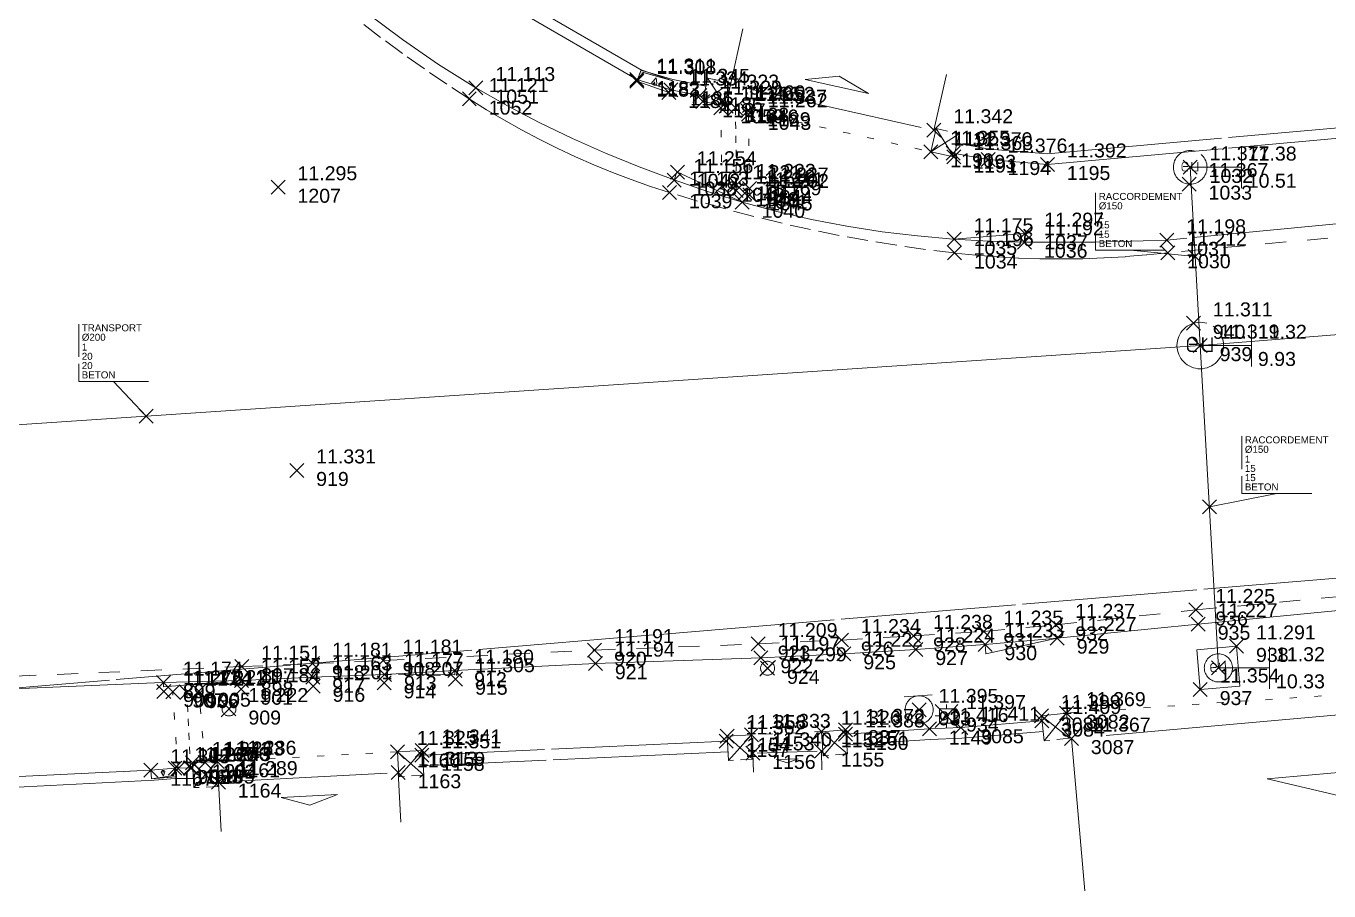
# Model space of a CAD drawing. Header units: metres. Extents: x 1224602 to 1224842, y 7187490 to 7187733.
# Drawn here: x 1224721.75 to 1224740.38, y 7187592.01 to 7187604.37 of the extents above; entities that cross this region are included whole.
import ezdxf
from ezdxf.enums import TextEntityAlignment as Align

# ---------------------------------------------------------------- set-up
doc = ezdxf.new("R2010")
doc.units = ezdxf.units.M
doc.header["$PDMODE"] = 3
doc.header["$PDSIZE"] = 0.1
for name, pattern in [('LL_0822', [2.5, 2.5, 0]), ('LL_0824', [0.35, 0.1, -0.25]), ('LL_0827', [0.2, 0.1, -0.1]), ('LL_0829', [0.6, 0.3, -0.3]), ('SL_1146', [2.5, 2.5, 0]), ('Socle_Continu', [2.5, 2.5, 0]), ('YL_2901', [2.5, 2.5, 0])]:
    doc.linetypes.add(name, pattern=pattern)
for name, color, linetype, lineweight in [('CLOTU_SCS', 212, 'Socle_Continu', 13), ('EAUPO_SCS', 140, 'Socle_Continu', 13), ('ELECT_SCS', 1, 'Socle_Continu', 13), ('GAZFL_SCS', 40, 'Socle_Continu', 13), ('SIGNV_SCS', 20, 'Socle_Continu', 13), ('SIGTA_SCI', 7, 'Socle_Continu', 13), ('SIGTM_SCI', 1, 'Socle_Continu', 13), ('SIGTO_SCI', 255, 'Socle_Continu', 13), ('VOIRI_SCS', 7, 'Socle_Continu', 13)]:
    doc.layers.add(name, color=color, linetype=linetype, lineweight=lineweight)
for name, color, linetype, lineweight, true_color in [('EAUUS_PSI', 7, 'Socle_Continu', 13, 0x7f3f00), ('EAUUS_SCI', 7, 'Socle_Continu', 13, 0x7f3f00), ('EAUUS_SCS', 7, 'Socle_Continu', 13, 0x7f3f00), ('EAUUS_SCT', 7, 'Socle_Continu', 13, 0x7f3f00), ('SIGTS_PSS', 7, 'Socle_Continu', 13, 0x9966cc)]:
    doc.layers.add(name, color=color, linetype=linetype, lineweight=lineweight, true_color=true_color)
doc.styles.add('Reseaux', font='arial.ttf')
doc.styles.get("Standard").update_dxf_attribs({"font": 'arial.ttf'})
doc.linetypes.add('CL_0181', pattern='A,3,-0.15,0.4,-0.381,["eu",Standard,S=0.254,R=0,X=-0.2,Y=-0.1],-0.381,0.4,-0.15', length=4.862)

# ---------------------------------------------------------------- blocks, each defined once
blk = doc.blocks.new('YP_1521')
at = {"layer": 'SIGTO_SCI', "color": 7, "linetype": 'Socle_Continu'}
blk.add_point((0, 0), dxfattribs=at)
at = {"layer": 'SIGTA_SCI', "linetype": 'Socle_Continu'}
blk.add_attdef('ALT', (0.278, 0.099), '', height=0.2, dxfattribs=at)
at = {"layer": 'SIGTA_SCI', "linetype": 'Socle_Continu', "flags": 9}
blk.add_attdef('CALQUE_ALT', (1.69, -1.18), '', height=0.2, dxfattribs=at)
at = {"layer": 'SIGTM_SCI', "linetype": 'Socle_Continu'}
blk.add_attdef('MAT', (0.278, -0.223), '', height=0.2, dxfattribs=at)
at = {"layer": 'SIGTM_SCI', "linetype": 'Socle_Continu', "flags": 9}
blk.add_attdef('CALQUE_MAT', (1.69, -1.501), '', height=0.2, dxfattribs=at)
at = {"layer": 'SIGTO_SCI', "linetype": 'Socle_Continu', "flags": 9}
for tag, p in [('ID', (1.69, 0.105)), ('NATURE', (1.69, -0.216)), ('FAMILLE', (1.69, -0.538)), ('CALQUE', (1.69, -0.859)), ('PCRS', (1.69, -1.823))]:
    blk.add_attdef(tag, p, '', height=0.2, dxfattribs=at)
blk = doc.blocks.new('LP_0842')
at = {"layer": 'VOIRI_SCS', "linetype": 'Socle_Continu', "flags": 128}
blk.add_lwpolyline([(1, 0), (1, 0.5), (0, 0)], dxfattribs=at)
at = {"layer": 'VOIRI_SCS', "linetype": 'Socle_Continu', "flags": 9}
for tag, p in [('ID', (1.488, 0.614)), ('NATURE', (1.488, 0.292)), ('FAMILLE', (1.488, -0.029)), ('CALQUE', (1.488, -0.35)), ('PCRS', (1.488, -0.672))]:
    blk.add_attdef(tag, p, '', height=0.2, dxfattribs=at)
blk = doc.blocks.new('AP_0001')
at = {"layer": 'EAUPO_SCS', "linetype": 'Socle_Continu'}
blk.add_line((0.113, 0.113), (-0.113, -0.113), dxfattribs=at)
blk.add_circle((0, 0), 0.1, dxfattribs=at)
at = {"layer": 'EAUPO_SCS', "linetype": 'Socle_Continu', "flags": 9}
for tag, p in [('ID', (0.809, 0.507)), ('NATURE', (0.809, 0.186)), ('FAMILLE', (0.809, -0.135)), ('CALQUE', (0.809, -0.456)), ('PCRS', (0.809, -0.778))]:
    blk.add_attdef(tag, p, '', height=0.2, dxfattribs=at)
blk = doc.blocks.new('LP_0841')
at = {"layer": 'VOIRI_SCS', "linetype": 'Socle_Continu', "flags": 128}
blk.add_lwpolyline([(0, 0), (0, 0.5), (1, 0)], dxfattribs=at)
at = {"layer": 'VOIRI_SCS', "linetype": 'Socle_Continu', "flags": 9}
for tag, p in [('ID', (1.428, 0.548)), ('NATURE', (1.428, 0.227)), ('FAMILLE', (1.428, -0.095)), ('CALQUE', (1.428, -0.416)), ('PCRS', (1.428, -0.737))]:
    blk.add_attdef(tag, p, '', height=0.2, dxfattribs=at)
blk = doc.blocks.new('HP_0569')
at = {"layer": 'SIGNV_SCS', "linetype": 'Socle_Continu'}
blk.add_line((-0.2, -0.2), (0.2, -0.2), dxfattribs=at)
blk.add_circle((0, 0), 0.2, dxfattribs=at)
at = {"layer": 'SIGNV_SCS', "linetype": 'Socle_Continu', "flags": 9}
for tag, p in [('ID', (0.713, 0.595)), ('NATURE', (0.713, 0.273)), ('FAMILLE', (0.713, -0.048)), ('CALQUE', (0.713, -0.369)), ('PCRS', (0.713, -0.69))]:
    blk.add_attdef(tag, p, '', height=0.2, dxfattribs=at)
blk = doc.blocks.new('FP_0404')
at = {"layer": 'ELECT_SCS', "linetype": 'Socle_Continu'}
h = blk.add_hatch(color=91, dxfattribs=at)
edge = h.paths.add_edge_path()
edge.add_ellipse((0.264, 0.162), major_axis=(-0.0287, 0.0287), ratio=1, start_angle=-135, end_angle=45, ccw=False)
edge.add_ellipse((0.264, 0.162), major_axis=(-0.0287, 0.0287), ratio=1, start_angle=45, end_angle=225, ccw=False)
h = blk.add_hatch(color=91, dxfattribs=at)
edge = h.paths.add_edge_path()
edge.add_ellipse((0.264, -0.163), major_axis=(-0.0287, 0.0287), ratio=1, start_angle=-135, end_angle=45, ccw=False)
edge.add_ellipse((0.264, -0.163), major_axis=(-0.0287, 0.0287), ratio=1, start_angle=45, end_angle=225, ccw=False)
at = {"layer": 'ELECT_SCS', "color": 193, "linetype": 'Socle_Continu'}
for p, q in [((-0.325, 0.325), (-0.203, 0.203)), ((0, 0.203), (0, 0.325)), ((0.203, 0.203), (0.325, 0.325)), ((-0.203, 0), (-0.325, 0)), ((-0.203, -0.203), (-0.325, -0.325)), ((0, -0.203), (0, -0.325)), ((0.203, 0), (0.325, 0)), ((0.325, -0.325), (0.203, -0.203))]:
    blk.add_line(p, q, dxfattribs=at)
at = {"layer": 'ELECT_SCS', "color": 91, "linetype": 'Socle_Continu', "flags": 128}
blk.add_lwpolyline([(-0.203, -0.203), (0.203, -0.203), (0.203, 0.203), (-0.203, 0.203)], close=True, dxfattribs=at)
at = {"layer": 'ELECT_SCS', "linetype": 'Socle_Continu', "flags": 128}
blk.add_lwpolyline([(-0.119, -0.115), (-0.014, 0.066), (0.015, 0.019), (0.115, 0.117), (0.012, -0.071), (-0.016, -0.017), (-0.119, -0.115)], dxfattribs=at)
at = {"layer": 'ELECT_SCS', "color": 91, "linetype": 'Socle_Continu'}
for points in [[(0.305, 0.162, 0.098491), (0.302, 0.178, 0.098491), (0.293, 0.191, 0.098491), (0.28, 0.2, 0.098491), (0.264, 0.203, 0.098491), (0.249, 0.2, 0.098491), (0.235, 0.191, 0.098491), (0.227, 0.178, 0.098491), (0.223, 0.162, 0.098491)], [(0.223, 0.162, 0.098491), (0.227, 0.147, 0.098491), (0.235, 0.134, 0.098491), (0.249, 0.125, 0.098491), (0.264, 0.122, 0.098491), (0.28, 0.125, 0.098491), (0.293, 0.134, 0.098491), (0.302, 0.147, 0.098491), (0.305, 0.162, 0.098491)], [(0.305, -0.163, 0.081301), (0.347, -0.095, 0.098491), (0.366, 0, 0.098491), (0.347, 0.095, 0.081301), (0.305, 0.162, 0.098491)], [(0.305, -0.163, 0.098491), (0.302, -0.147, 0.098491), (0.293, -0.134, 0.098491), (0.28, -0.125, 0.098491), (0.264, -0.122, 0.098491), (0.249, -0.125, 0.098491), (0.235, -0.134, 0.098491), (0.227, -0.147, 0.098491), (0.223, -0.163, 0.098491)], [(0.223, -0.163, 0.098491), (0.227, -0.178, 0.098491), (0.235, -0.191, 0.098491), (0.249, -0.2, 0.098491), (0.264, -0.203, 0.098491), (0.28, -0.2, 0.098491), (0.293, -0.191, 0.098491), (0.302, -0.178, 0.098491), (0.305, -0.163, 0.098491)]]:
    blk.add_lwpolyline(points, format="xyb", dxfattribs=at)
at = {"layer": 'ELECT_SCS', "linetype": 'Socle_Continu', "flags": 9}
for tag, p in [('ID', (0.868, 0.47)), ('NATURE', (0.868, 0.148)), ('FAMILLE', (0.868, -0.173)), ('CALQUE', (0.868, -0.494)), ('PCRS', (0.868, -0.815))]:
    blk.add_attdef(tag, p, '', height=0.2, dxfattribs=at)
blk = doc.blocks.new('CP_0163')
at = {"layer": 'EAUUS_SCS', "linetype": 'Socle_Continu'}
blk.add_lwpolyline([(0, 0), (1, 0), (1, 1), (0, 1)], close=True, dxfattribs=at)
at = {"layer": 'EAUUS_SCS', "linetype": 'Socle_Continu', "const_width": 0.0235, "flags": 128}
for points in [[(0.45, 0.412), (0.362, 0.412, -0.405328), (0.31, 0.465), (0.31, 0.553, -0.999132), (0.45, 0.553), (0.45, 0.518), (0.327, 0.518)], [(0.538, 0.624), (0.538, 0.474, 0.410802), (0.6, 0.412), (0.679, 0.412), (0.679, 0.624)]]:
    blk.add_lwpolyline(points, format="xyb", dxfattribs=at)
at = {"layer": 'EAUUS_SCS', "linetype": 'Socle_Continu'}
blk.add_circle((0.5, 0.5), 0.353, dxfattribs=at)
at = {"layer": 'EAUUS_SCS', "linetype": 'Socle_Continu', "flags": 9}
for tag, p in [('ID', (1.381, 1.06)), ('NATURE', (1.381, 0.739)), ('FAMILLE', (1.381, 0.417)), ('CALQUE', (1.381, 0.096)), ('PCRS', (1.381, -0.225)), ('TYPE', (1.381, -0.546))]:
    blk.add_attdef(tag, p, '', height=0.2, dxfattribs=at)
blk = doc.blocks.new('CP_0161')
at = {"layer": 'EAUUS_SCS', "linetype": 'Socle_Continu', "const_width": 0.0333, "flags": 128}
for points in [[(-0.071, -0.125), (-0.195, -0.125, -0.405328), (-0.27, -0.05), (-0.27, 0.075, -0.999132), (-0.071, 0.075), (-0.071, 0.025), (-0.245, 0.025)], [(0.054, 0.175), (0.054, -0.038, 0.410802), (0.141, -0.125), (0.253, -0.125), (0.253, 0.175)]]:
    blk.add_lwpolyline(points, format="xyb", dxfattribs=at)
at = {"layer": 'EAUUS_SCS', "linetype": 'Socle_Continu'}
blk.add_circle((0, 0), 0.5, dxfattribs=at)
at = {"layer": 'EAUUS_SCS', "linetype": 'Socle_Continu', "flags": 9}
for tag, p in [('ID', (0.989, 0.577)), ('NATURE', (0.989, 0.255)), ('FAMILLE', (0.989, -0.066)), ('CALQUE', (0.989, -0.387)), ('PCRS', (0.989, -0.709)), ('TYPE', (0.989, -1.03))]:
    blk.add_attdef(tag, p, '', height=0.2, dxfattribs=at)
blk = doc.blocks.new('CP_0162')
at = {"layer": 'EAUUS_SCS', "linetype": 'Socle_Continu', "const_width": 0.025, "flags": 128}
for points in [[(-0.063, -0.111), (-0.174, -0.111, -0.405328), (-0.241, -0.045), (-0.241, 0.067, -0.999132), (-0.063, 0.067), (-0.063, 0.022), (-0.218, 0.022)], [(0.048, 0.155), (0.048, -0.034, 0.410802), (0.125, -0.111), (0.225, -0.111), (0.225, 0.155)]]:
    blk.add_lwpolyline(points, format="xyb", dxfattribs=at)
at = {"layer": 'EAUUS_SCS', "linetype": 'Socle_Continu'}
blk.add_circle((0, 0), 0.5, dxfattribs=at)
at = {"layer": 'EAUUS_SCS', "linetype": 'Socle_Continu', "flags": 9}
for tag, p in [('NATURE', (0.918, 0.2)), ('ID', (0.918, 0.522)), ('FAMILLE', (0.918, -0.121)), ('CALQUE', (0.918, -0.442)), ('PCRS', (0.918, -0.763))]:
    blk.add_attdef(tag, p, '', height=0.2, dxfattribs=at)
blk = doc.blocks.new('SP_1162')
at = {"layer": 'CLOTU_SCS', "linetype": 'Socle_Continu'}
for p, q in [((0, 0), (1, 1)), ((0, 1), (1, 0))]:
    blk.add_line(p, q, dxfattribs=at)
at = {"layer": 'CLOTU_SCS', "linetype": 'Socle_Continu', "flags": 128}
blk.add_lwpolyline([(1, 0), (0, 0), (0, 1), (1, 1)], close=True, dxfattribs=at)
at = {"layer": 'CLOTU_SCS', "linetype": 'Socle_Continu', "flags": 9}
for tag, p in [('NATURE', (1.089, -0.022)), ('ID', (1.089, 0.299)), ('CALQUE', (1.089, -0.665)), ('FAMILLE', (1.089, -0.344)), ('PCRS', (1.089, -0.986))]:
    blk.add_attdef(tag, p, '', height=0.2, dxfattribs=at)
blk = doc.blocks.new('SP_1161')
at = {"layer": 'CLOTU_SCS', "linetype": 'Socle_Continu'}
for p, q in [((0, 0), (0, 0.2745)), ((1, 0.2745), (1, 0)), ((0.5, 0.1545), (0.3438, 0.103)), ((0.6563, 0.103), (0.5, 0.1545)), ((0.3438, 0.103), (0.6563, 0.103)), ((0.0625, 0), (0.9375, 0))]:
    blk.add_line(p, q, dxfattribs=at)
at = {"layer": 'CLOTU_SCS', "linetype": 'Socle_Continu', "flags": 9}
for tag, p in [('ID', (1.3598, 0.3853)), ('NATURE', (1.3598, 0.0641)), ('FAMILLE', (1.3598, -0.2572)), ('CALQUE', (1.3598, -0.5785)), ('PCRS', (1.3598, -0.8998))]:
    blk.add_attdef(tag, p, '', height=0.2, dxfattribs=at)
blk = doc.blocks.new('JP_0703')
at = {"layer": 'GAZFL_SCS', "linetype": 'Socle_Continu'}
blk.add_hatch(color=256, dxfattribs=at).paths.add_polyline_path([(0, 0), (0, 0.359), (1, 0.359), (0.088, 0.3)])
h = blk.add_hatch(color=256, dxfattribs=at)
edge = h.paths.add_edge_path()
edge.add_line((0.505, 0.179), (0.471, 0.106))
edge.add_line((0.471, 0.106), (0.471, 0.096))
edge.add_ellipse((0.505, 0.099), major_axis=(-0.0336, 0), ratio=0.758629, start_angle=5.446, end_angle=174.554)
edge.add_line((0.538, 0.096), (0.538, 0.106))
edge.add_line((0.538, 0.106), (0.505, 0.179))
at = {"layer": 'GAZFL_SCS', "linetype": 'Socle_Continu', "flags": 128}
blk.add_lwpolyline([(0, 0.359), (0, 0), (1, 0), (1, 0.359)], close=True, dxfattribs=at)
at = {"layer": 'GAZFL_SCS', "linetype": 'Socle_Continu'}
blk.add_lwpolyline([(0, 0), (0, 0.359), (1, 0.359), (0.088, 0.3)], close=True, dxfattribs=at)
blk.add_lwpolyline([(0.578, 0.106), (0.578, 0.124), (0.505, 0.281), (0.432, 0.124), (0.432, 0.106, 0.066358), (0.436, 0.095, 0.1059), (0.452, 0.076, 0.086348), (0.476, 0.064, 0.076263), (0.505, 0.059, 0.076263), (0.534, 0.064, 0.086348), (0.557, 0.076, 0.1059), (0.574, 0.095, 0.066358)], format="xyb", close=True, dxfattribs=at)
at = {"layer": 'GAZFL_SCS', "linetype": 'Socle_Continu', "flags": 9}
for tag, p in [('ID', (1.013, 0.696)), ('NATURE', (1.013, 0.374)), ('FAMILLE', (1.013, 0.053)), ('CALQUE', (1.013, -0.268)), ('PCRS', (1.013, -0.589))]:
    blk.add_attdef(tag, p, '', height=0.2, dxfattribs=at)
blk = doc.blocks.new('*U81')
at = {"layer": 'EAUUS_SCI', "linetype": 'Socle_Continu'}
blk.add_line((-0.926, 0.992), (0, 0), dxfattribs=at)
at = {"layer": 'EAUUS_SCI', "linetype": 'Socle_Continu', "flags": 128}
blk.add_lwpolyline([(0.074, 0.992), (-1.926, 0.992), (-1.926, 2.63)], dxfattribs=at)
at = {"layer": 'EAUUS_SCI', "linetype": 'Socle_Continu'}
blk.add_point((0, 0), dxfattribs=at)
for tag, p in [('TYPE', (-1.838, 2.425)), ('DIAM', (-1.838, 2.155)), ('NBR', (-1.838, 1.876)), ('LARG', (-1.838, 1.611)), ('HAUT', (-1.838, 1.345)), ('MATER', (-1.838, 1.079))]:
    blk.add_attdef(tag, p, '', height=0.2, dxfattribs=at)
at = {"layer": 'EAUUS_SCI', "linetype": 'Socle_Continu', "flags": 9}
for tag, p in [('ID', (2.47, 1.418)), ('NATURE', (2.47, 1.097)), ('FAMILLE', (2.47, 0.776)), ('CALQUE', (2.47, 0.454))]:
    blk.add_attdef(tag, p, '', height=0.2, dxfattribs=at)
blk = doc.blocks.new('*U72')
at = {"layer": 'EAUUS_SCI', "linetype": 'Socle_Continu'}
blk.add_line((1.927, 0.378), (0, 0), dxfattribs=at)
at = {"layer": 'EAUUS_SCI', "linetype": 'Socle_Continu', "flags": 128}
blk.add_lwpolyline([(2.927, 0.378), (0.927, 0.378), (0.927, 2.016)], dxfattribs=at)
at = {"layer": 'EAUUS_SCI', "linetype": 'Socle_Continu'}
blk.add_point((0, 0), dxfattribs=at)
for tag, p in [('TYPE', (1.015, 1.811)), ('DIAM', (1.015, 1.541)), ('NBR', (1.015, 1.262)), ('LARG', (1.015, 0.997)), ('HAUT', (1.015, 0.731)), ('MATER', (1.015, 0.465))]:
    blk.add_attdef(tag, p, '', height=0.2, dxfattribs=at)
at = {"layer": 'EAUUS_SCI', "linetype": 'Socle_Continu', "flags": 9}
for tag, p in [('ID', (2.47, 1.418)), ('NATURE', (2.47, 1.097)), ('FAMILLE', (2.47, 0.776)), ('CALQUE', (2.47, 0.454))]:
    blk.add_attdef(tag, p, '', height=0.2, dxfattribs=at)
blk = doc.blocks.new('*U84')
at = {"layer": 'EAUUS_SCI', "linetype": 'Socle_Continu'}
blk.add_line((-1.847, 0.182), (0, 0), dxfattribs=at)
at = {"layer": 'EAUUS_SCI', "linetype": 'Socle_Continu', "flags": 128}
blk.add_lwpolyline([(-0.847, 0.182), (-2.847, 0.182), (-2.847, 1.82)], dxfattribs=at)
at = {"layer": 'EAUUS_SCI', "linetype": 'Socle_Continu'}
blk.add_point((0, 0), dxfattribs=at)
for tag, p in [('TYPE', (-2.759, 1.615)), ('DIAM', (-2.759, 1.345)), ('NBR', (-2.759, 1.067)), ('LARG', (-2.759, 0.801)), ('HAUT', (-2.759, 0.535)), ('MATER', (-2.759, 0.269))]:
    blk.add_attdef(tag, p, '', height=0.2, dxfattribs=at)
at = {"layer": 'EAUUS_SCI', "linetype": 'Socle_Continu', "flags": 9}
for tag, p in [('ID', (2.47, 1.418)), ('NATURE', (2.47, 1.097)), ('FAMILLE', (2.47, 0.776)), ('CALQUE', (2.47, 0.454))]:
    blk.add_attdef(tag, p, '', height=0.2, dxfattribs=at)
blk = doc.blocks.new('CP_2101')
at = {"layer": 'EAUUS_PSI', "linetype": 'Socle_Continu'}
blk.add_line((0.733, 0), (0, 0), dxfattribs=at)
at = {"layer": 'EAUUS_PSI', "linetype": 'Socle_Continu', "flags": 128}
blk.add_lwpolyline([(0.733, -0.3), (0.733, 0.3)], dxfattribs=at)
at = {"layer": 'EAUUS_PSI', "linetype": 'Socle_Continu'}
blk.add_point((0, 0), dxfattribs=at)
at = {"layer": 'EAUUS_PSI', "linetype": 'Socle_Continu', "style": 'Reseaux', "flags": 9}
for tag, p in [('ID', (2.525, 0.541)), ('NATURE', (2.525, 0.22))]:
    blk.add_attdef(tag, p, '', height=0.2, dxfattribs=at)
at = {"layer": 'EAUUS_PSI', "linetype": 'Socle_Continu'}
for tag, p in [('TAMPON', (0.824, 0.196)), ('RADIER', (0.824, -0.192))]:
    blk.add_attdef(tag, text='', height=0.2, dxfattribs=at).set_placement(p, align=Align.MIDDLE_LEFT)
at = {"layer": 'EAUUS_PSI', "linetype": 'Socle_Continu', "flags": 9}
for tag, p in [('FAMILLE', (2.525, -0.101)), ('CALQUE', (2.525, -0.423))]:
    blk.add_attdef(tag, p, '', height=0.2, dxfattribs=at)

msp = doc.modelspace()

# ---------------------------------------------------------------- linework, layer by layer
at = {"layer": 'CLOTU_SCS', "linetype": 'SL_1146'}
for points in [[(1224723.066, 7187621.957, 11.529), (1224722.479, 7187620.039, 11.494), (1224722.152, 7187618.186, 11.499), (1224722.033, 7187616.042, 11.463), (1224722.196, 7187614.029, 11.408), (1224722.681, 7187612.241, 11.384), (1224723.413, 7187610.448, 11.339), (1224725.677, 7187607.193, 11.287), (1224727.086, 7187605.769, 11.286), (1224728.708, 7187604.639, 11.324), (1224730.487, 7187603.609, 11.311), (1224730.97, 7187603.463, 11.345)], [(1224723.209, 7187621.913, 11.529), (1224722.625, 7187620.004, 11.495), (1224722.301, 7187618.169, 11.497), (1224722.183, 7187616.044, 11.46), (1224722.345, 7187614.055, 11.42), (1224722.823, 7187612.289, 11.382), (1224723.546, 7187610.52, 11.342), (1224725.792, 7187607.289, 11.291), (1224727.183, 7187605.884, 11.302), (1224728.789, 7187604.766, 11.322), (1224730.562, 7187603.739, 11.321), (1224730.999, 7187603.61, 11.324)], [(1224730.999, 7187603.61, 11.324), (1224731.472, 7187603.515, 11.326)], [(1224735.064, 7187602.699, 11.357), (1224735.529, 7187602.616, 11.368), (1224736.355, 7187602.547, 11.372), (1224741.372, 7187602.996, 11.441), (1224746.914, 7187603.563, 11.437)], [(1224730.97, 7187603.463, 11.345), (1224731.443, 7187603.368, 11.324)], [(1224735.031, 7187602.552, 11.37), (1224735.509, 7187602.467, 11.376), (1224736.356, 7187602.396, 11.392), (1224741.386, 7187602.847, 11.44), (1224746.914, 7187603.412, 11.436), (1224746.927, 7187603.413, 11.436)], [(1224736.278, 7187594.441, 11.409), (1224735.118, 7187594.345, 11.411), (1224734.668, 7187594.327, 11.416)], [(1224734.668, 7187594.327, 11.416), (1224733.471, 7187594.25, 11.388)], [(1224734.678, 7187594.178, 11.372), (1224733.486, 7187594.1, 11.359)], [(1224736.295, 7187594.292, 11.387), (1224735.131, 7187594.195, 11.374), (1224734.678, 7187594.178, 11.372)], [(1224731.781, 7187594.151, 11.361), (1224731.763, 7187594.15, 11.362), (1224727.422, 7187593.951, 11.351)], [(1224731.789, 7187594.001, 11.343), (1224727.431, 7187593.801, 11.327)], [(1224723.538, 7187593.738, 11.305), (1224719.017, 7187593.52, 11.311), (1224713.742, 7187593.238, 11.187), (1224713.728, 7187593.237, 11.191)], [(1224723.586, 7187593.596, 11.299), (1224713.732, 7187593.091, 11.246)], [(1224724.144, 7187593.619, 11.295), (1224723.884, 7187593.618, 11.297), (1224723.586, 7187593.596, 11.299)], [(1224724.136, 7187593.769, 11.245), (1224723.883, 7187593.768, 11.265)]]:
    msp.add_polyline3d(points, dxfattribs=at)
at = {"layer": 'EAUUS_SCT', "linetype": 'CL_0181'}
for points in [[(1224779.278, 7187603.035, 10.02), (1224738.541, 7187599.807, 9.93)], [(1224738.397, 7187602.355, 10.51), (1224738.541, 7187599.807, 9.93)], [(1224738.541, 7187599.807, 9.93), (1224708.396, 7187597.788, 9.84)], [(1224738.8, 7187595.199, 10.33), (1224738.541, 7187599.807, 9.93)]]:
    msp.add_polyline3d(points, dxfattribs=at)
at = {"layer": 'SIGTS_PSS', "linetype": 'YL_2901'}
msp.add_polyline3d([(1224718.643, 7187594.665, 11.273), (1224724.194, 7187641.786, 11.605), (1224743.464, 7187686.347, 12.019), (1224774.759, 7187705.496, 12.369), (1224807.6, 7187693.028, 12.688), (1224838.124, 7187643.847, 11.839), (1224818.746, 7187610.542, 11.62), (1224772.174, 7187599.12, 11.427)], close=True, dxfattribs=at)
at = {"layer": 'VOIRI_SCS', "linetype": 'LL_0829'}
for points in [[(1224740.964, 7187601.396, 11.224), (1224738.076, 7187601.134, 11.212), (1224737.772, 7187601.102, 11.21), (1224737.468, 7187601.077, 11.209), (1224737.163, 7187601.059, 11.207), (1224736.858, 7187601.048, 11.206), (1224736.552, 7187601.044, 11.204), (1224736.247, 7187601.047, 11.202), (1224735.942, 7187601.057, 11.201), (1224735.637, 7187601.075, 11.199), (1224735.332, 7187601.099, 11.198), (1224735.028, 7187601.13, 11.196), (1224734.614, 7187601.181, 11.193), (1224734.201, 7187601.24, 11.189), (1224733.789, 7187601.307, 11.186), (1224733.379, 7187601.382, 11.183), (1224732.97, 7187601.465, 11.18), (1224732.563, 7187601.555, 11.176), (1224732.157, 7187601.653, 11.173), (1224731.754, 7187601.759, 11.17), (1224731.352, 7187601.872, 11.166), (1224730.953, 7187601.993, 11.163), (1224730.679, 7187602.082, 11.159), (1224730.407, 7187602.178, 11.155), (1224730.138, 7187602.281, 11.152), (1224729.872, 7187602.39, 11.148), (1224729.608, 7187602.506, 11.144), (1224729.347, 7187602.628, 11.14), (1224729.089, 7187602.756, 11.136), (1224728.835, 7187602.891, 11.132), (1224728.583, 7187603.031, 11.129), (1224728.335, 7187603.178, 11.125), (1224728.091, 7187603.331, 11.121), (1224727.768, 7187603.543, 11.119), (1224727.449, 7187603.76, 11.116), (1224727.134, 7187603.983, 11.114), (1224726.823, 7187604.212, 11.111), (1224726.515, 7187604.447, 11.109)], [(1224710.782, 7187594.589, 11.145), (1224712.418, 7187594.661, 11.141), (1224715.606, 7187594.82, 11.171), (1224718.6, 7187594.955, 11.176), (1224724.837, 7187595.218, 11.151), (1224725.849, 7187595.26, 11.181), (1224726.859, 7187595.305, 11.181), (1224729.882, 7187595.454, 11.191), (1224732.222, 7187595.541, 11.209), (1224733.411, 7187595.598, 11.234), (1224734.443, 7187595.658, 11.238), (1224735.448, 7187595.719, 11.235), (1224736.476, 7187595.815, 11.237), (1224738.478, 7187596.028, 11.225), (1224740.491, 7187596.214, 11.236), (1224741.494, 7187596.329, 11.236), (1224745.513, 7187596.724, 11.248), (1224748.682, 7187597.038, 11.267), (1224751.71, 7187597.334, 11.278), (1224752.703, 7187597.425, 11.279), (1224754.376, 7187597.588, 11.268), (1224756.829, 7187597.827, 11.29), (1224759.4, 7187598.103, 11.281), (1224759.655, 7187598.267, 11.291)]]:
    msp.add_polyline3d(points, dxfattribs=at)
at = {"layer": 'VOIRI_SCS', "linetype": 'LL_0822'}
for points in [[(1224740.935, 7187601.591, 11.222), (1224738.063, 7187601.312, 11.198), (1224737.046, 7187601.286, 11.196), (1224736.029, 7187601.284, 11.192), (1224735.519, 7187601.299, 11.184), (1224735.009, 7187601.328, 11.175), (1224734.5, 7187601.373, 11.187), (1224733.992, 7187601.434, 11.197), (1224733.486, 7187601.513, 11.186), (1224732.984, 7187601.609, 11.178), (1224732.485, 7187601.723, 11.174), (1224731.992, 7187601.856, 11.169), (1224731.497, 7187602.009, 11.191), (1224731.007, 7187602.178, 11.159), (1224730.521, 7187602.36, 11.175), (1224730.04, 7187602.556, 11.165), (1224729.565, 7187602.767, 11.156), (1224729.097, 7187602.992, 11.15), (1224728.637, 7187603.232, 11.146), (1224728.186, 7187603.489, 11.113), (1224727.652, 7187603.823, 11.112), (1224727.134, 7187604.18, 11.11), (1224726.631, 7187604.56, 11.106)], [(1224736.497, 7187595.626, 11.227), (1224738.513, 7187595.825, 11.227), (1224740.513, 7187596.021, 11.241), (1224741.523, 7187596.128, 11.236)], [(1224711.415, 7187594.415, 11.128), (1224712.409, 7187594.462, 11.144), (1224713.456, 7187594.513, 11.154), (1224714.595, 7187594.573, 11.148), (1224715.614, 7187594.624, 11.156), (1224718.603, 7187594.77, 11.157), (1224723.718, 7187594.99, 11.174), (1224724.832, 7187595.021, 11.152), (1224725.853, 7187595.067, 11.163), (1224726.879, 7187595.107, 11.177), (1224727.882, 7187595.161, 11.18), (1224729.894, 7187595.261, 11.194), (1224732.26, 7187595.345, 11.197), (1224733.446, 7187595.402, 11.222), (1224734.475, 7187595.463, 11.224), (1224735.464, 7187595.533, 11.233)], [(1224736.497, 7187595.626, 11.227), (1224735.464, 7187595.533, 11.233)]]:
    msp.add_polyline3d(points, dxfattribs=at)
at = {"layer": 'VOIRI_SCS', "linetype": 'LL_0824'}
for points in [[(1224731.703, 7187602.085, 11.221), (1224731.688, 7187603.206, 11.266)], [(1224732.071, 7187603.164, 11.337), (1224734.689, 7187602.577, 11.355)], [(1224732.08, 7187603.113, 11.262), (1224732.095, 7187602.052, 11.227), (1224732.099, 7187601.961, 11.202)], [(1224723.926, 7187593.762, 11.26), (1224723.85, 7187594.857, 11.224)], [(1224724.312, 7187593.847, 11.263), (1224724.223, 7187594.868, 11.221)], [(1224740.622, 7187594.822, 11.383), (1224736.629, 7187594.554, 11.369)], [(1224733.125, 7187594.288, 11.326), (1224732.126, 7187594.243, 11.333)], [(1224727.063, 7187593.999, 11.325), (1224724.486, 7187593.859, 11.286)]]:
    msp.add_polyline3d(points, dxfattribs=at)
at = {"layer": 'VOIRI_SCS', "linetype": 'LL_0827'}
for points in [[(1224731.896, 7187603.204, 11.252), (1224731.911, 7187602.104, 11.222), (1224731.904, 7187602.022, 11.21)], [(1224724.103, 7187593.771, 11.25), (1224724.051, 7187594.848, 11.211)]]:
    msp.add_polyline3d(points, dxfattribs=at)

# ---------------------------------------------------------------- block references
at = {"layer": 'CLOTU_SCS', "linetype": 'Socle_Continu', "xscale": -2.979730660012047, "yscale": 2.979730660012048, "zscale": 1.141267597049612, "rotation": 347.4175965572789}
msp.add_blockref('SP_1161', (1224734.733, 7187602.885, 11.342), dxfattribs=at)
at = {"layer": 'CLOTU_SCS', "color": 6, "linetype": 'Socle_Continu'}
for p, xscale, yscale, rotation in [((1224731.428, 7187603.294, 11.329), 0.3423329073005405, 0.3423329073005405, 348.6644650714054), ((1224734.689, 7187602.577, 11.355), 0.3390640983724534, 0.3390640983724534, 347.3155815883395), ((1224736.629, 7187594.554, 11.369), 0.3611096986969002, 0.3611096986969002, 186.4443058006043), ((1224732.126, 7187594.243, 11.333), 0.349288822609979, 0.349288822609979, 183.0035538821028), ((1224733.47, 7187594.314, 11.372), 0.3456382197811785, 0.3456382197811785, 184.3925136310134), ((1224727.418, 7187594.02, 11.341), 0.3552294100883383, 0.3552294100883383, 183.4463141769048), ((1224724.486, 7187593.859, 11.286), 0.3538849125741529, 0.3538849125741529, 182.8343335363072)]:
    msp.add_blockref('SP_1162', p, dxfattribs=dict(at, xscale=xscale, yscale=yscale, rotation=rotation))
at = {"layer": 'CLOTU_SCS', "linetype": 'Socle_Continu'}
for p, xscale, yscale, rotation in [((1224744.635, 7187594.891, 11.379), 7.96713591516112, 7.96713591516112, 185.0502919324776), ((1224733.124, 7187594.011, 11.337), 0.9811317105819477, 0.9811317105819477, 181.8881623546242), ((1224727.075, 7187593.702, 11.313), 2.574319651171937, 2.574319651171937, 182.9874862327568)]:
    msp.add_blockref('SP_1161', p, dxfattribs=dict(at, xscale=xscale, yscale=yscale, rotation=rotation))
at = {"layer": 'EAUPO_SCS', "linetype": 'Socle_Continu'}
for p in [(1224732.355, 7187595.194, 11.299), (1224724.655, 7187594.612, 11.222)]:
    msp.add_blockref('AP_0001', p, dxfattribs=at)
at = {"layer": 'EAUUS_PSI', "linetype": 'Socle_Continu'}
ref = msp.add_blockref('CP_2101', (1224738.397, 7187602.355, 11.377), dxfattribs=at)
ref.add_attrib('TAMPON', '11.38', dxfattribs={"linetype": 'Socle_Continu', "height": 0.2}).set_placement((1224739.22, 7187602.551), align=Align.MIDDLE_LEFT)
ref.add_attrib('RADIER', '10.51', dxfattribs={"linetype": 'Socle_Continu', "height": 0.2}).set_placement((1224739.22, 7187602.163), align=Align.MIDDLE_LEFT)
ref = msp.add_blockref('CP_2101', (1224738.541, 7187599.807, 11.319), dxfattribs=at)
ref.add_attrib('TAMPON', '11.32', dxfattribs={"linetype": 'Socle_Continu', "height": 0.2}).set_placement((1224739.365, 7187600.003), align=Align.MIDDLE_LEFT)
ref.add_attrib('RADIER', '9.93', dxfattribs={"linetype": 'Socle_Continu', "height": 0.2}).set_placement((1224739.365, 7187599.615), align=Align.MIDDLE_LEFT)
msp.add_blockref('CP_2101', (1224738.8, 7187595.199, 11.32), dxfattribs=at).add_auto_attribs({'TAMPON': '11.32', 'RADIER': '10.33'})
at = {"layer": 'EAUUS_SCI', "linetype": 'Socle_Continu', "xscale": 0.5, "yscale": 0.5, "zscale": 0.5}
for name, p, values in [('*U84', (1224738.469, 7187601.081), {'TYPE': 'RACCORDEMENT', 'DIAM': 'Ø150', 'NBR': '1', 'LARG': '15', 'HAUT': '15', 'MATER': 'BETON'}), ('*U81', (1224723.469, 7187598.798), {'TYPE': 'TRANSPORT', 'DIAM': 'Ø200', 'NBR': '1', 'LARG': '20', 'HAUT': '20', 'MATER': 'BETON'}), ('*U72', (1224738.671, 7187597.503), {'TYPE': 'RACCORDEMENT', 'DIAM': 'Ø150', 'NBR': '1', 'LARG': '15', 'HAUT': '15', 'MATER': 'BETON'})]:
    msp.add_blockref(name, p, dxfattribs=at).add_auto_attribs(values)
at = {"layer": 'EAUUS_SCS', "linetype": 'Socle_Continu'}
for name, p, xscale, yscale in [('CP_0162', (1224738.397, 7187602.355, 11.377), 0.4815745464083087, 0.4815745464083087), ('CP_0161', (1224738.541, 7187599.807, 11.319), 0.6649060165114753, 0.6649060165114753)]:
    msp.add_blockref(name, p, dxfattribs=dict(at, xscale=xscale, yscale=yscale))
at = {"layer": 'EAUUS_SCS', "linetype": 'Socle_Continu', "xscale": 0.5702126991935954, "yscale": 0.5702126991935954, "rotation": 4.920239468715573}
msp.add_blockref('CP_0163', (1224738.541, 7187594.891, 11.354), dxfattribs=at)
at = {"layer": 'ELECT_SCS', "linetype": 'Socle_Continu', "xscale": 0.5, "yscale": 0.5}
msp.add_blockref('FP_0404', (1224734.915, 7187594.512, 11.397), dxfattribs=at)
at = {"layer": 'GAZFL_SCS', "linetype": 'Socle_Continu'}
for p, xscale, yscale, rotation in [((1224730.488, 7187603.587, 11.308), 0.4812731821011222, 0.4812731821011222, 340.4476158840125), ((1224723.883, 7187593.768, 11.265), 0.3467850035937896, 0.3467850035937896, 184.9243256863815)]:
    msp.add_blockref('JP_0703', p, dxfattribs=dict(at, xscale=xscale, yscale=yscale, rotation=rotation))
at = {"layer": 'SIGNV_SCS', "linetype": 'Socle_Continu', "rotation": 183.701827439277}
msp.add_blockref('HP_0569', (1224734.522, 7187594.601, 11.395), dxfattribs=at)
at = {"layer": 'SIGTO_SCI', "linetype": 'Socle_Continu'}
for p, values in [((1224730.487, 7187603.609, 11.311), {'ALT': '11.311', 'MAT': '1182'}), ((1224730.488, 7187603.587, 11.308), {'ALT': '11.308', 'MAT': '1183'}), ((1224728.186, 7187603.489, 11.113), {'ALT': '11.113', 'MAT': '1051'}), ((1224730.941, 7187603.425, 11.334), {'ALT': '11.334', 'MAT': '1184'}), ((1224730.97, 7187603.463, 11.345), {'ALT': '11.345', 'MAT': '1185'}), ((1224731.387, 7187603.38, 11.323), {'ALT': '11.323', 'MAT': '1186'}), ((1224728.091, 7187603.331, 11.121), {'ALT': '11.121', 'MAT': '1052'}), ((1224731.428, 7187603.294, 11.329), {'ALT': '11.329', 'MAT': '1187'}), ((1224731.688, 7187603.206, 11.266), {'ALT': '11.266', 'MAT': '1050'}), ((1224731.763, 7187603.227, 11.26), {'ALT': '11.260', 'MAT': '1188'}), ((1224731.896, 7187603.204, 11.252), {'ALT': '11.252', 'MAT': '1046'}), ((1224732.071, 7187603.164, 11.337), {'ALT': '11.337', 'MAT': '1189'}), ((1224732.08, 7187603.113, 11.262), {'ALT': '11.262', 'MAT': '1043'}), ((1224734.733, 7187602.885, 11.342), {'ALT': '11.342', 'MAT': '1192'}), ((1224734.689, 7187602.577, 11.355), {'ALT': '11.355', 'MAT': '1190'}), ((1224735.009, 7187602.556, 11.37), {'ALT': '11.370', 'MAT': '1193'}), ((1224735.019, 7187602.503, 11.363), {'ALT': '11.363', 'MAT': '1191'}), ((1224735.509, 7187602.467, 11.376), {'ALT': '11.376', 'MAT': '1194'}), ((1224731.065, 7187602.285, 11.254), {'ALT': '11.254', 'MAT': '1042'}), ((1224736.356, 7187602.396, 11.392), {'ALT': '11.392', 'MAT': '1195'}), ((1224738.397, 7187602.355, 11.377), {'ALT': '11.377', 'MAT': '1032'}), ((1224725.356, 7187602.071, 11.295), {'ALT': '11.295', 'MAT': '1207'}), ((1224731.019, 7187602.173, 11.156), {'ALT': '11.156', 'MAT': '1038'}), ((1224731.703, 7187602.085, 11.221), {'ALT': '11.221', 'MAT': '1049'}), ((1224731.911, 7187602.104, 11.222), {'ALT': '11.222', 'MAT': '1047'}), ((1224732.095, 7187602.052, 11.227), {'ALT': '11.227', 'MAT': '1044'}), ((1224738.382, 7187602.115, 11.367), {'ALT': '11.367', 'MAT': '1033'}), ((1224730.953, 7187601.993, 11.163), {'ALT': '11.163', 'MAT': '1039'}), ((1224731.904, 7187602.022, 11.21), {'ALT': '11.210', 'MAT': '1048'}), ((1224732.028, 7187601.985, 11.211), {'ALT': '11.211', 'MAT': '1041'}), ((1224732.099, 7187601.961, 11.202), {'ALT': '11.202', 'MAT': '1045'}), ((1224731.992, 7187601.856, 11.169), {'ALT': '11.169', 'MAT': '1040'}), ((1224735.023, 7187601.327, 11.175), {'ALT': '11.175', 'MAT': '1035'}), ((1224736.033, 7187601.407, 11.297), {'ALT': '11.297', 'MAT': '1037'}), ((1224738.063, 7187601.312, 11.198), {'ALT': '11.198', 'MAT': '1031'}), ((1224735.028, 7187601.13, 11.196), {'ALT': '11.196', 'MAT': '1034'}), ((1224736.029, 7187601.284, 11.192), {'ALT': '11.192', 'MAT': '1036'}), ((1224738.076, 7187601.134, 11.212), {'ALT': '11.212', 'MAT': '1030'}), ((1224738.443, 7187600.125, 11.311), {'ALT': '11.311', 'MAT': '940'}), ((1224738.541, 7187599.807, 11.319), {'ALT': '11.319', 'MAT': '939'}), ((1224725.623, 7187598.023, 11.331), {'ALT': '11.331', 'MAT': '919'}), ((1224738.478, 7187596.028, 11.225), {'ALT': '11.225', 'MAT': '936'}), ((1224735.448, 7187595.719, 11.235), {'ALT': '11.235', 'MAT': '931'}), ((1224736.476, 7187595.815, 11.237), {'ALT': '11.237', 'MAT': '932'}), ((1224738.513, 7187595.825, 11.227), {'ALT': '11.227', 'MAT': '935'}), ((1224732.222, 7187595.541, 11.209), {'ALT': '11.209', 'MAT': '923'}), ((1224733.411, 7187595.598, 11.234), {'ALT': '11.234', 'MAT': '926'}), ((1224734.443, 7187595.658, 11.238), {'ALT': '11.238', 'MAT': '928'}), ((1224735.464, 7187595.533, 11.233), {'ALT': '11.233', 'MAT': '930'}), ((1224736.497, 7187595.626, 11.227), {'ALT': '11.227', 'MAT': '929'}), ((1224729.882, 7187595.454, 11.191), {'ALT': '11.191', 'MAT': '920'}), ((1224732.26, 7187595.345, 11.197), {'ALT': '11.197', 'MAT': '922'}), ((1224733.446, 7187595.402, 11.222), {'ALT': '11.222', 'MAT': '925'}), ((1224734.475, 7187595.463, 11.224), {'ALT': '11.224', 'MAT': '927'}), ((1224739.06, 7187595.508, 11.291), {'ALT': '11.291', 'MAT': '938'}), ((1224724.837, 7187595.218, 11.151), {'ALT': '11.151', 'MAT': '897'}), ((1224725.849, 7187595.26, 11.181), {'ALT': '11.181', 'MAT': '918'}), ((1224726.859, 7187595.305, 11.181), {'ALT': '11.181', 'MAT': '908'}), ((1224727.882, 7187595.161, 11.18), {'ALT': '11.180', 'MAT': '912'}), ((1224729.894, 7187595.261, 11.194), {'ALT': '11.194', 'MAT': '921'}), ((1224732.355, 7187595.194, 11.299), {'ALT': '11.299', 'MAT': '924'}), ((1224723.718, 7187594.99, 11.174), {'ALT': '11.174', 'MAT': '899'}), ((1224724.832, 7187595.021, 11.152), {'ALT': '11.152', 'MAT': '898'}), ((1224725.853, 7187595.067, 11.163), {'ALT': '11.163', 'MAT': '917'}), ((1224726.873, 7187594.987, 11.207), {'ALT': '11.207', 'MAT': '914'}), ((1224726.879, 7187595.107, 11.177), {'ALT': '11.177', 'MAT': '913'}), ((1224727.895, 7187595.039, 11.305), {'ALT': '11.305', 'MAT': '915'}), ((1224723.721, 7187594.864, 11.276), {'ALT': '11.276', 'MAT': '900'}), ((1224723.85, 7187594.857, 11.224), {'ALT': '11.224', 'MAT': '907'}), ((1224724.051, 7187594.848, 11.211), {'ALT': '11.211', 'MAT': '906'}), ((1224724.223, 7187594.868, 11.221), {'ALT': '11.221', 'MAT': '905'}), ((1224724.827, 7187594.896, 11.184), {'ALT': '11.184', 'MAT': '901'}), ((1224725.858, 7187594.938, 11.201), {'ALT': '11.201', 'MAT': '916'}), ((1224738.541, 7187594.891, 11.354), {'ALT': '11.354', 'MAT': '937'}), ((1224724.655, 7187594.612, 11.222), {'ALT': '11.222', 'MAT': '909'}), ((1224734.522, 7187594.601, 11.395), {'ALT': '11.395', 'MAT': '933'}), ((1224734.915, 7187594.512, 11.397), {'ALT': '11.397', 'MAT': '934'}), ((1224736.27, 7187594.514, 11.399), {'ALT': '11.399', 'MAT': '3083'}), ((1224736.278, 7187594.441, 11.409), {'ALT': '11.409', 'MAT': '3084'}), ((1224736.629, 7187594.554, 11.369), {'ALT': '11.369', 'MAT': '3082'}), ((1224732.126, 7187594.243, 11.333), {'ALT': '11.333', 'MAT': '1153'}), ((1224733.125, 7187594.288, 11.326), {'ALT': '11.326', 'MAT': '1152'}), ((1224733.47, 7187594.314, 11.372), {'ALT': '11.372', 'MAT': '1151'}), ((1224733.471, 7187594.25, 11.388), {'ALT': '11.388', 'MAT': '1150'}), ((1224734.668, 7187594.327, 11.416), {'ALT': '11.416', 'MAT': '1149'}), ((1224735.118, 7187594.345, 11.411), {'ALT': '11.411', 'MAT': '3085'}), ((1224731.763, 7187594.15, 11.362), {'ALT': '11.362', 'MAT': '1157'}), ((1224731.777, 7187594.225, 11.358), {'ALT': '11.358', 'MAT': '1154'}), ((1224736.699, 7187594.19, 11.367), {'ALT': '11.367', 'MAT': '3087'}), ((1224724.486, 7187593.859, 11.286), {'ALT': '11.286', 'MAT': '1161'}), ((1224727.063, 7187593.999, 11.325), {'ALT': '11.325', 'MAT': '1160'}), ((1224727.411, 7187593.951, 11.351), {'ALT': '11.351', 'MAT': '1158'}), ((1224727.418, 7187594.02, 11.341), {'ALT': '11.341', 'MAT': '1159'}), ((1224732.143, 7187593.979, 11.34), {'ALT': '11.340', 'MAT': '1156'}), ((1224733.124, 7187594.011, 11.337), {'ALT': '11.337', 'MAT': '1155'}), ((1224723.538, 7187593.738, 11.305), {'ALT': '11.305', 'MAT': '1167'}), ((1224723.883, 7187593.768, 11.265), {'ALT': '11.265', 'MAT': '1166'}), ((1224723.926, 7187593.762, 11.26), {'ALT': '11.260', 'MAT': '902'}), ((1224724.103, 7187593.771, 11.25), {'ALT': '11.250', 'MAT': '903'}), ((1224724.121, 7187593.769, 11.243), {'ALT': '11.243', 'MAT': '1165'}), ((1224724.133, 7187593.841, 11.243), {'ALT': '11.243', 'MAT': '1162'}), ((1224724.312, 7187593.847, 11.263), {'ALT': '11.263', 'MAT': '904'}), ((1224727.075, 7187593.702, 11.313), {'ALT': '11.313', 'MAT': '1163'}), ((1224724.504, 7187593.568, 11.289), {'ALT': '11.289', 'MAT': '1164'})]:
    msp.add_blockref('YP_1521', p, dxfattribs=at).add_auto_attribs(values)
at = {"layer": 'VOIRI_SCS', "linetype": 'Socle_Continu'}
for name, p, xscale, yscale, zscale, rotation in [('LP_0841', (1224731.019, 7187602.173, 11.156), 1.0236, 0.2414075004394375, 1.804199076599578, 341.9176253564189), ('LP_0842', (1224735.023, 7187601.327, 11.175), 1.0075, 0.2464954387034769, 1.99999998724419, 357.5550394784963), ('LP_0842', (1224736.497, 7187595.626, 11.227), 1.036630974359342, 0.2641, 1.026595494200823, 185.1390344441)]:
    msp.add_blockref(name, p, dxfattribs=dict(at, xscale=xscale, yscale=yscale, zscale=zscale, rotation=rotation))
for name, p, xscale, yscale, rotation in [('LP_0841', (1224727.882, 7187595.161, 11.18), 1.003937263089361, 0.1199091700316588, 183.091727740834), ('LP_0842', (1224724.832, 7187595.021, 11.152), 1.114464611375266, 0.1257830691820989, 181.6329841139499)]:
    msp.add_blockref(name, p, dxfattribs=dict(at, xscale=xscale, yscale=yscale, rotation=rotation))

doc.saveas('drawing.dxf')
